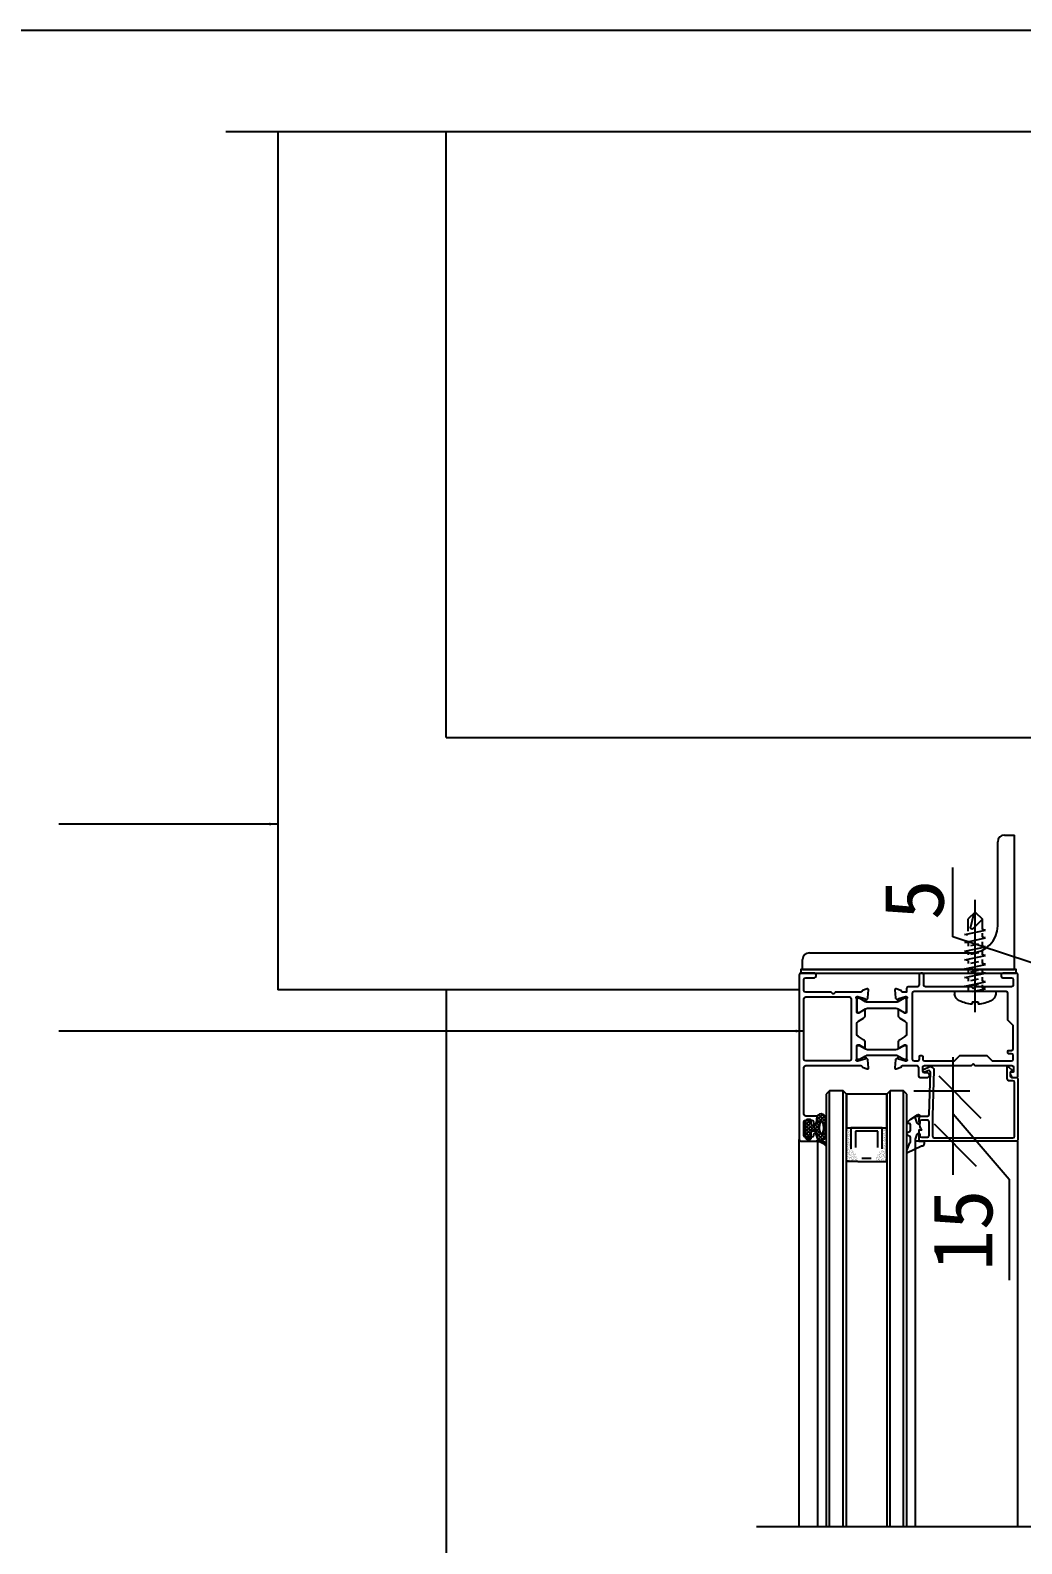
# Model space of a CAD drawing. Header units: metres. Extents: x -1813 to 2885, y 396 to 2003.
# Drawn here: x 2211.9 to 2506.6, y 1553.8 to 2003.4 of the extents above; entities that cross this region are included whole.
import ezdxf

# ---------------------------------------------------------------- set-up
doc = ezdxf.new("R2010")
doc.units = ezdxf.units.M
for name, color, linetype in [('bz', 1, 'Continuous'), ('PJ', 4, 'Continuous'), ('ss', 5, 'Continuous'), ('user', 7, 'Continuous'), ('wz', 2, 'Continuous'), ('xc', 3, 'Continuous'), ('XX', 6, 'Continuous'), ('YY', 4, 'Continuous'), ('ZX', 1, 'Continuous')]:
    doc.layers.add(name, color=color, linetype=linetype)
doc.dimstyles.get("Standard").update_dxf_attribs({"dimtxt": 2.5, "dimasz": 2.5, "dimexe": 1.25, "dimexo": 0.625, "dimtad": 1, "dimcen": 2.5, "dimazin": 3, "dimtfac": 1, "dimtmove": 0, "dimatfit": 3})

# ---------------------------------------------------------------- blocks, each defined once
blk = doc.blocks.new('ZGD5')
at = {"layer": 'PJ'}
for p, q in [((-6.14, -22), (-6.14, -21.24)), ((6.15, -22), (-6.14, -22)), ((-2.14, -23.34), (-2.14, -22.43)), ((-0.92, -18.94), (-0.92, -18.2)), ((-0.92, -18.94), (0.93, -18.94)), ((-0.79, -22), (3.08, -22.82)), ((0.93, -18.94), (0.92, -18.2)), ((6.15, -22), (6.15, -21.23)), ((-2.14, -23.34), (-3.07, -23.54)), ((-3.07, -23.54), (3.08, -24.84)), ((-2.14, -25.95), (-3.06, -26.15)), ((-3.06, -26.15), (3.08, -27.45)), ((-2.14, -25.95), (-2.14, -25.04)), ((-1.26, -23.63), (1.03, -24.12)), ((-1.25, -25.23), (1.03, -25.71)), ((3.08, -22.82), (2.16, -23.02)), ((2.16, -23.02), (2.16, -23.93)), ((3.08, -24.84), (2.16, -25.04)), ((2.16, -25.04), (2.16, -26.25)), ((-2.14, -28.56), (-3.06, -28.76)), ((-3.06, -28.76), (3.08, -30.06)), ((-2.14, -31.17), (-3.06, -31.37)), ((-3.06, -31.37), (3.08, -32.67)), ((-2.14, -28.56), (-2.14, -27.65)), ((-2.14, -31.17), (-2.14, -30.26)), ((-1.25, -27.84), (1.03, -28.32)), ((-1.25, -30.45), (1.04, -30.93)), ((3.08, -27.45), (2.16, -27.65)), ((2.16, -27.65), (2.16, -28.86)), ((3.08, -30.06), (2.16, -30.26)), ((2.16, -30.26), (2.16, -31.47)), ((-2.14, -33.79), (-3.06, -33.98)), ((-3.06, -33.98), (3.08, -35.28)), ((-2.14, -33.79), (-2.14, -32.87)), ((-2.14, -36.4), (-2.14, -35.48)), ((-1.25, -33.06), (1.04, -33.55)), ((-1.25, -35.67), (1.04, -36.16)), ((3.08, -32.67), (2.16, -32.87)), ((2.16, -32.87), (2.16, -34.08)), ((3.08, -35.28), (2.16, -35.48)), ((2.16, -35.48), (2.16, -36.7)), ((-2.15, -38.72), (-3.08, -38.92)), ((-3.08, -38.92), (3.07, -40.22)), ((-2.14, -36.4), (-3.06, -36.59)), ((-3.06, -36.59), (3.08, -37.9)), ((-2.15, -43.45), (-2.15, -39.94)), ((3.07, -40.22), (2.15, -40.42)), ((2.15, -40.42), (2.15, -43.45)), ((3.08, -37.9), (2.16, -38.09)), ((2.16, -38.09), (2.16, -39.31)), ((0, -45.52), (-2.15, -43.45)), ((-0.51, -44.91), (-1.4, -41.1)), ((2.15, -43.45), (-0.66, -40.64)), ((0, -45.52), (2.15, -43.45))]:
    blk.add_line(p, q, dxfattribs=at)
for centre, radius, start, end in [((-3.46, -21.64), 2.71, 116.51, 171.36), ((0.01, -29.04), 10.87, 94.88, 115.48), ((0.01, -29.04), 10.87, 64.56, 85.16), ((3.47, -21.64), 2.71, 8.68, 63.53), ((-0.95, -40.99), 0.46, 50.41, 193.09)]:
    blk.add_arc(centre, radius, start, end, dxfattribs=at)
at = {"layer": 'ZX'}
blk.add_line((0, -15.84), (0.01, -49.22), dxfattribs=at)
blk = doc.blocks.new('_DIMX')
blk.add_lwpolyline([(-16.09, -9.19), (-3.58, 3.31)])

msp = doc.modelspace()

# ---------------------------------------------------------------- hatches: boundary and pattern name
at = {"layer": 'YY'}
h = msp.add_hatch(dxfattribs=at)
h.set_pattern_fill('AR-CONC', scale=10)
h.paths.add_polyline_path([(2585.52, 495.35), (2585.52, 675.35), (2528.1, 675.35), (2528.1, 620.35), (2529.43, 615.02), (2528.1, 613.69), (2519.6, 613.69), (2519.65, 614.13), (2518.76, 615.02), (2520.1, 620.35), (2520.1, 675.35), (2335.52, 675.35), (2335.52, 495.35)])
h.paths.add_polyline_path([(2518.76, 1853.69), (2520.1, 1855.02), (2528.6, 1855.02), (2528.54, 1854.58), (2529.43, 1853.69), (2528.1, 1848.35), (2528.1, 1793.35), (2585.52, 1793.35), (2585.52, 1973.35), (2335.52, 1973.35), (2335.52, 1793.35), (2520.1, 1793.35), (2520.1, 1848.35)])
h = msp.add_hatch(dxfattribs=at)
h.set_pattern_fill('ANSI31', scale=200)
h.paths.add_polyline_path([(2585.52, 495.35), (2585.52, 675.35), (2528.1, 675.35), (2528.1, 620.35), (2529.43, 615.02), (2528.1, 613.69), (2519.6, 613.69), (2519.65, 614.13), (2518.76, 615.02), (2520.1, 620.35), (2520.1, 675.35), (2335.52, 675.35), (2335.52, 495.35)])
h.paths.add_polyline_path([(2518.76, 1853.69), (2520.1, 1855.02), (2528.6, 1855.02), (2528.54, 1854.58), (2529.43, 1853.69), (2528.1, 1848.35), (2528.1, 1793.35), (2585.52, 1793.35), (2585.52, 1973.35), (2335.52, 1973.35), (2335.52, 1793.35), (2520.1, 1793.35), (2520.1, 1848.35)])
h = msp.add_hatch(dxfattribs=at)
h.set_pattern_fill('ANSI33', scale=22.5)
h.paths.add_polyline_path([(2466.51, 1677.35), (2466.51, 1687.35), (2454.51, 1687.35), (2454.51, 1677.35)])

# ---------------------------------------------------------------- linework, layer by layer
for p, q in [((2486.18, 1734.09), (2486.18, 1754.67)), ((2526.22, 1720.88), (2486.18, 1734.09)), ((2455.08, 1677.18), (2455.08, 1677.18)), ((2455.16, 1677.2), (2455.16, 1677.2)), ((2455.27, 1677.3), (2455.27, 1677.3)), ((2455.35, 1677.25), (2455.35, 1677.25)), ((2465.41, 1677.31), (2465.41, 1677.31)), ((2465.61, 1677.32), (2465.61, 1677.32)), ((2466.37, 1677.22), (2466.37, 1677.22)), ((2486.26, 1681.48), (2502.93, 1662.09)), ((2454.55, 1674.53), (2454.55, 1674.53)), ((2454.56, 1675.7), (2454.56, 1675.7)), ((2454.56, 1673.43), (2454.56, 1673.43)), ((2454.58, 1675.6), (2454.58, 1675.6)), ((2454.6, 1676.91), (2454.6, 1676.91)), ((2454.6, 1674.49), (2454.6, 1674.49)), ((2454.61, 1672.69), (2454.61, 1672.69)), ((2454.62, 1676.33), (2454.62, 1676.33)), ((2454.64, 1676.25), (2454.64, 1676.25)), ((2454.64, 1673.38), (2454.64, 1673.38)), ((2454.65, 1675.75), (2454.65, 1675.75)), ((2454.67, 1675.17), (2454.67, 1675.17)), ((2454.67, 1673.92), (2454.67, 1673.92)), ((2454.69, 1675.47), (2454.69, 1675.47)), ((2454.7, 1674.59), (2454.7, 1674.59)), ((2454.71, 1676.82), (2454.71, 1676.82)), ((2454.72, 1674.02), (2454.72, 1674.02)), ((2454.72, 1673.15), (2454.72, 1673.15)), ((2454.75, 1673.44), (2454.75, 1673.44)), ((2454.76, 1673.81), (2454.76, 1673.81)), ((2454.77, 1672.86), (2454.77, 1672.86)), ((2454.82, 1677.04), (2454.82, 1677.04)), ((2454.85, 1674.71), (2454.85, 1674.71)), ((2454.88, 1676.74), (2454.88, 1676.74)), ((2454.89, 1676.48), (2454.89, 1676.48)), ((2454.89, 1674.95), (2454.89, 1674.95)), ((2454.93, 1675.36), (2454.93, 1675.36)), ((2454.93, 1673.73), (2454.93, 1673.73)), ((2454.95, 1674.26), (2454.95, 1674.26)), ((2454.97, 1676.43), (2454.97, 1676.43)), ((2454.99, 1673.14), (2454.99, 1673.14)), ((2455.01, 1675.51), (2455.01, 1675.51)), ((2455.02, 1674.21), (2455.02, 1674.21)), ((2455.03, 1677.06), (2455.03, 1677.06)), ((2455.03, 1676.07), (2455.03, 1676.07)), ((2455.04, 1673.18), (2455.04, 1673.18)), ((2455.06, 1674.73), (2455.06, 1674.73)), ((2455.08, 1673.06), (2455.08, 1673.06)), ((2455.11, 1676.61), (2455.11, 1676.61)), ((2455.13, 1676.03), (2455.13, 1676.03)), ((2455.16, 1675.45), (2455.16, 1675.45)), ((2455.18, 1674.87), (2455.18, 1674.87)), ((2455.19, 1676.3), (2455.19, 1676.3)), ((2455.2, 1675.99), (2455.2, 1675.99)), ((2455.21, 1674.29), (2455.21, 1674.29)), ((2455.21, 1674.2), (2455.21, 1674.2)), ((2455.22, 1673.97), (2455.22, 1673.97)), ((2455.23, 1673.72), (2455.23, 1673.72)), ((2455.25, 1672.98), (2455.25, 1672.98)), ((2455.26, 1673.14), (2455.26, 1673.14)), ((2455.31, 1676.19), (2455.31, 1676.19)), ((2455.33, 1675.09), (2455.33, 1675.09)), ((2455.35, 1677.09), (2455.35, 1677.09)), ((2455.36, 1675.32), (2455.36, 1675.32)), ((2455.37, 1673.97), (2455.37, 1673.97)), ((2455.38, 1674.77), (2455.38, 1674.77)), ((2455.38, 1672.87), (2455.38, 1672.87)), ((2455.4, 1676.32), (2455.4, 1676.32)), ((2455.4, 1675.04), (2455.4, 1675.04)), ((2455.43, 1673.99), (2455.43, 1673.99)), ((2455.46, 1672.82), (2455.46, 1672.82)), ((2455.49, 1676.45), (2455.49, 1676.45)), ((2455.52, 1675.24), (2455.52, 1675.24)), ((2455.53, 1673.44), (2455.53, 1673.44)), ((2455.56, 1675.56), (2455.56, 1675.56)), ((2455.59, 1673.23), (2455.59, 1673.23)), ((2455.65, 1676.92), (2455.65, 1676.92)), ((2455.67, 1676.34), (2455.67, 1676.34)), ((2455.68, 1674.57), (2455.68, 1674.57)), ((2455.7, 1677.02), (2455.7, 1677.02)), ((2455.7, 1675.76), (2455.7, 1675.76)), ((2455.71, 1675.91), (2455.71, 1675.91)), ((2455.72, 1676.35), (2455.72, 1676.35)), ((2455.72, 1675.18), (2455.72, 1675.18)), ((2455.75, 1674.8), (2455.75, 1674.8)), ((2455.75, 1674.6), (2455.75, 1674.6)), ((2455.75, 1674.03), (2455.75, 1674.03)), ((2455.76, 1675.58), (2455.76, 1675.58)), ((2455.77, 1674.03), (2455.77, 1674.03)), ((2455.77, 1673.7), (2455.77, 1673.7)), ((2455.79, 1675.86), (2455.79, 1675.86)), ((2455.79, 1673.25), (2455.79, 1673.25)), ((2455.8, 1673.45), (2455.8, 1673.45)), ((2455.81, 1675.7), (2455.81, 1675.7)), ((2455.82, 1672.87), (2455.82, 1672.87)), ((2455.84, 1673.65), (2455.84, 1673.65)), ((2465.2, 1674.71), (2465.2, 1674.71)), ((2465.21, 1673), (2465.21, 1673)), ((2465.22, 1674.13), (2465.22, 1674.13)), ((2465.25, 1676.52), (2465.25, 1676.52)), ((2465.25, 1673.55), (2465.25, 1673.55)), ((2465.27, 1672.98), (2465.27, 1672.98)), ((2465.28, 1674.19), (2465.28, 1674.19)), ((2465.32, 1675.33), (2465.32, 1675.33)), ((2465.37, 1676.9), (2465.37, 1676.9)), ((2465.39, 1675.8), (2465.39, 1675.8)), ((2465.43, 1674.69), (2465.43, 1674.69)), ((2465.44, 1674.98), (2465.44, 1674.98)), ((2465.44, 1673.59), (2465.44, 1673.59)), ((2465.45, 1676.46), (2465.45, 1676.46)), ((2465.46, 1676.54), (2465.46, 1676.54)), ((2465.46, 1675.75), (2465.46, 1675.75)), ((2465.47, 1672.66), (2465.47, 1672.66)), ((2465.49, 1675.25), (2465.49, 1675.25)), ((2465.49, 1674.21), (2465.49, 1674.21)), ((2465.5, 1673.46), (2465.5, 1673.46)), ((2465.51, 1673.54), (2465.51, 1673.54)), ((2465.62, 1675.78), (2465.62, 1675.78)), ((2465.64, 1676.74), (2465.64, 1676.74)), ((2465.64, 1674.58), (2465.64, 1674.58)), ((2465.65, 1673.45), (2465.65, 1673.45)), ((2465.66, 1676.16), (2465.66, 1676.16)), ((2465.69, 1675.59), (2465.69, 1675.59)), ((2465.71, 1675.01), (2465.71, 1675.01)), ((2465.74, 1674.43), (2465.74, 1674.43)), ((2465.76, 1673.85), (2465.76, 1673.85)), ((2465.77, 1676.63), (2465.77, 1676.63)), ((2465.77, 1675.71), (2465.77, 1675.71)), ((2465.78, 1676.57), (2465.78, 1676.57)), ((2465.79, 1673.27), (2465.79, 1673.27)), ((2465.81, 1675.51), (2465.81, 1675.51)), ((2465.81, 1674.5), (2465.81, 1674.5)), ((2465.81, 1674.24), (2465.81, 1674.24)), ((2465.81, 1672.7), (2465.81, 1672.7)), ((2465.82, 1675.8), (2465.82, 1675.8)), ((2465.82, 1674.41), (2465.82, 1674.41)), ((2465.82, 1672.71), (2465.82, 1672.71)), ((2465.84, 1676.58), (2465.84, 1676.58)), ((2465.85, 1673.47), (2465.85, 1673.47)), ((2465.86, 1673.3), (2465.86, 1673.3)), ((2465.9, 1674.36), (2465.9, 1674.36)), ((2465.92, 1676.84), (2465.92, 1676.84)), ((2465.97, 1673.83), (2465.97, 1673.83)), ((2465.98, 1675.04), (2465.98, 1675.04)), ((2466.01, 1672.71), (2466.01, 1672.71)), ((2466.09, 1676.76), (2466.09, 1676.76)), ((2466.1, 1674.96), (2466.1, 1674.96)), ((2466.12, 1677.02), (2466.12, 1677.02)), ((2466.14, 1673.75), (2466.14, 1673.75)), ((2466.15, 1676.44), (2466.15, 1676.44)), ((2466.15, 1675.83), (2466.15, 1675.83)), ((2466.17, 1675.86), (2466.17, 1675.86)), ((2466.18, 1673.5), (2466.18, 1673.5)), ((2466.19, 1676.34), (2466.19, 1676.34)), ((2466.19, 1675.06), (2466.19, 1675.06)), ((2466.2, 1675.29), (2466.2, 1675.29)), ((2466.21, 1675.24), (2466.21, 1675.24)), ((2466.22, 1674.71), (2466.22, 1674.71)), ((2466.22, 1672.73), (2466.22, 1672.73)), ((2466.24, 1676.09), (2466.24, 1676.09)), ((2466.25, 1674.13), (2466.25, 1674.13)), ((2466.25, 1674.12), (2466.25, 1674.12)), ((2466.26, 1673.02), (2466.26, 1673.02)), ((2466.27, 1673.55), (2466.27, 1673.55)), ((2466.28, 1675.19), (2466.28, 1675.19)), ((2466.29, 1673.08), (2466.29, 1673.08)), ((2466.3, 1672.97), (2466.3, 1672.97)), ((2466.32, 1676.62), (2466.32, 1676.62)), ((2466.33, 1672.97), (2466.33, 1672.97)), ((2466.35, 1674.3), (2466.35, 1674.3)), ((2466.41, 1676), (2466.41, 1676)), ((2466.42, 1674.21), (2466.42, 1674.21)), ((2466.46, 1673), (2466.46, 1673)), ((2454.53, 1668.55), (2454.53, 1668.55)), ((2454.54, 1670.8), (2454.54, 1670.8)), ((2454.57, 1668.47), (2454.57, 1668.47)), ((2454.6, 1672.32), (2454.6, 1672.32)), ((2454.62, 1671.22), (2454.62, 1671.22)), ((2454.65, 1671.48), (2454.65, 1671.48)), ((2454.66, 1670.1), (2454.66, 1670.1)), ((2454.66, 1669.68), (2454.66, 1669.68)), ((2454.67, 1669), (2454.67, 1669)), ((2454.69, 1671.17), (2454.69, 1671.17)), ((2454.7, 1671.59), (2454.7, 1671.59)), ((2454.7, 1668.47), (2454.7, 1668.47)), ((2454.73, 1669.26), (2454.73, 1669.26)), ((2454.75, 1670.82), (2454.75, 1670.82)), ((2454.75, 1668.95), (2454.75, 1668.95)), ((2454.78, 1668.49), (2454.78, 1668.49)), ((2454.8, 1672.28), (2454.8, 1672.28)), ((2454.8, 1670.81), (2454.8, 1670.81)), ((2454.83, 1671.7), (2454.83, 1671.7)), ((2454.85, 1671.13), (2454.85, 1671.13)), ((2454.88, 1672.39), (2454.88, 1672.39)), ((2454.88, 1670.55), (2454.88, 1670.55)), ((2454.9, 1669.97), (2454.9, 1669.97)), ((2454.91, 1670.06), (2454.91, 1670.06)), ((2454.93, 1671.94), (2454.93, 1671.94)), ((2454.93, 1669.39), (2454.93, 1669.39)), ((2454.95, 1668.81), (2454.95, 1668.81)), ((2454.97, 1670.73), (2454.97, 1670.73)), ((2454.98, 1668.93), (2454.98, 1668.93)), ((2454.98, 1668.24), (2454.98, 1668.24)), ((2455, 1672.04), (2455, 1672.04)), ((2455.04, 1670.93), (2455.04, 1670.93)), ((2455.06, 1669.83), (2455.06, 1669.83)), ((2455.07, 1670.85), (2455.07, 1670.85)), ((2455.08, 1671.99), (2455.08, 1671.99)), ((2455.09, 1672.41), (2455.09, 1672.41)), ((2455.1, 1668.71), (2455.1, 1668.71)), ((2455.1, 1668.52), (2455.1, 1668.52)), ((2455.12, 1670.08), (2455.12, 1670.08)), ((2455.13, 1670.06), (2455.13, 1670.06)), ((2455.13, 1669.78), (2455.13, 1669.78)), ((2455.25, 1671.65), (2455.25, 1671.65)), ((2455.26, 1671.19), (2455.26, 1671.19)), ((2455.28, 1672.56), (2455.28, 1672.56)), ((2455.28, 1669.32), (2455.28, 1669.32)), ((2455.29, 1669.98), (2455.29, 1669.98)), ((2455.3, 1668.18), (2455.3, 1668.18)), ((2455.31, 1671.98), (2455.31, 1671.98)), ((2455.33, 1671.4), (2455.33, 1671.4)), ((2455.36, 1670.83), (2455.36, 1670.83)), ((2455.38, 1670.25), (2455.38, 1670.25)), ((2455.4, 1672.31), (2455.4, 1672.31)), ((2455.41, 1672.44), (2455.41, 1672.44)), ((2455.41, 1669.67), (2455.41, 1669.67)), ((2455.42, 1671.75), (2455.42, 1671.75)), ((2455.43, 1669.09), (2455.43, 1669.09)), ((2455.44, 1670.65), (2455.44, 1670.65)), ((2455.44, 1670.11), (2455.44, 1670.11)), ((2455.45, 1669.31), (2455.45, 1669.31)), ((2455.46, 1671.67), (2455.46, 1671.67)), ((2455.46, 1668.51), (2455.46, 1668.51)), ((2455.48, 1669.54), (2455.48, 1669.54)), ((2455.49, 1669.34), (2455.49, 1669.34)), ((2455.49, 1668.44), (2455.49, 1668.44)), ((2455.51, 1670.6), (2455.51, 1670.6)), ((2455.57, 1672.23), (2455.57, 1672.23)), ((2455.57, 1668.39), (2455.57, 1668.39)), ((2455.58, 1670.44), (2455.58, 1670.44)), ((2455.62, 1670.91), (2455.62, 1670.91)), ((2455.62, 1669.23), (2455.62, 1669.23)), ((2455.65, 1668.58), (2455.65, 1668.58)), ((2455.73, 1671.56), (2455.73, 1671.56)), ((2455.77, 1668.55), (2455.77, 1668.55)), ((2455.78, 1671.7), (2455.78, 1671.7)), ((2455.81, 1672.58), (2455.81, 1672.58)), ((2455.81, 1669.37), (2455.81, 1669.37)), ((2455.82, 1671.48), (2455.82, 1671.48)), ((2455.82, 1670.93), (2455.82, 1670.93)), ((2455.85, 1668.6), (2455.85, 1668.6)), ((2455.86, 1670.36), (2455.86, 1670.36)), ((2455.88, 1669.26), (2455.88, 1669.26)), ((2455.9, 1669.69), (2455.9, 1669.69)), ((2455.91, 1668.15), (2455.91, 1668.15)), ((2455.92, 1670.56), (2455.92, 1670.56)), ((2455.94, 1668.47), (2455.94, 1668.47)), ((2455.95, 1669.98), (2455.95, 1669.98)), ((2455.95, 1669.21), (2455.95, 1669.21)), ((2455.97, 1669.4), (2455.97, 1669.4)), ((2455.98, 1670.17), (2455.98, 1670.17)), ((2456, 1668.82), (2456, 1668.82)), ((2456.02, 1668.25), (2456.02, 1668.25)), ((2456.05, 1670.81), (2456.05, 1670.81)), ((2456.18, 1668.63), (2456.18, 1668.63)), ((2456.19, 1670.19), (2456.19, 1670.19)), ((2456.22, 1670.73), (2456.22, 1670.73)), ((2456.22, 1668.94), (2456.22, 1668.94)), ((2456.26, 1670.09), (2456.26, 1670.09)), ((2456.3, 1668.97), (2456.3, 1668.97)), ((2456.33, 1670.04), (2456.33, 1670.04)), ((2456.35, 1669.42), (2456.35, 1669.42)), ((2456.37, 1670.06), (2456.37, 1670.06)), ((2456.46, 1670.28), (2456.46, 1670.28)), ((2456.49, 1669.7), (2456.49, 1669.7)), ((2456.51, 1669.12), (2456.51, 1669.12)), ((2456.52, 1670.22), (2456.52, 1670.22)), ((2456.54, 1669.98), (2456.54, 1669.98)), ((2456.54, 1668.54), (2456.54, 1668.54)), ((2456.55, 1668.18), (2456.55, 1668.18)), ((2456.56, 1669.45), (2456.56, 1669.45)), ((2456.68, 1669.8), (2456.68, 1669.8)), ((2456.69, 1669.31), (2456.69, 1669.31)), ((2456.7, 1668.7), (2456.7, 1668.7)), ((2456.72, 1668.68), (2456.72, 1668.68)), ((2456.77, 1668.65), (2456.77, 1668.65)), ((2456.86, 1669.23), (2456.86, 1669.23)), ((2456.89, 1669.48), (2456.89, 1669.48)), ((2456.93, 1668.71), (2456.93, 1668.71)), ((2457, 1669.4), (2457, 1669.4)), ((2457.02, 1668.82), (2457.02, 1668.82)), ((2457.02, 1668.56), (2457.02, 1668.56)), ((2457.05, 1668.24), (2457.05, 1668.24)), ((2457.08, 1669.53), (2457.08, 1669.53)), ((2457.12, 1668.41), (2457.12, 1668.41)), ((2457.15, 1669.69), (2457.15, 1669.69)), ((2457.15, 1669.48), (2457.15, 1669.48)), ((2457.19, 1668.48), (2457.19, 1668.48)), ((2457.26, 1668.74), (2457.26, 1668.74)), ((2457.47, 1668.94), (2457.47, 1668.94)), ((2457.52, 1668.14), (2457.52, 1668.14)), ((2457.59, 1668.55), (2457.59, 1668.55)), ((2457.79, 1668.19), (2457.79, 1668.19)), ((2463.35, 1668.31), (2463.35, 1668.31)), ((2463.41, 1668.48), (2463.41, 1668.48)), ((2463.55, 1668.58), (2463.55, 1668.58)), ((2463.57, 1668.34), (2463.57, 1668.34)), ((2463.7, 1668.95), (2463.7, 1668.95)), ((2463.72, 1669.38), (2463.72, 1669.38)), ((2463.76, 1668.6), (2463.76, 1668.6)), ((2463.86, 1669.2), (2463.86, 1669.2)), ((2463.89, 1668.62), (2463.89, 1668.62)), ((2463.95, 1669.16), (2463.95, 1669.16)), ((2464.02, 1668.19), (2464.02, 1668.19)), ((2464.09, 1668.63), (2464.09, 1668.63)), ((2464.17, 1669.32), (2464.17, 1669.32)), ((2464.26, 1669.43), (2464.26, 1669.43)), ((2464.33, 1669.99), (2464.33, 1669.99)), ((2464.34, 1669.24), (2464.34, 1669.24)), ((2464.35, 1670.08), (2464.35, 1670.08)), ((2464.35, 1668.89), (2464.35, 1668.89)), ((2464.38, 1669.5), (2464.38, 1669.5)), ((2464.4, 1668.92), (2464.4, 1668.92)), ((2464.42, 1670.22), (2464.42, 1670.22)), ((2464.42, 1668.84), (2464.42, 1668.84)), ((2464.43, 1668.34), (2464.43, 1668.34)), ((2464.47, 1669.45), (2464.47, 1669.45)), ((2464.49, 1668.57), (2464.49, 1668.57)), ((2464.62, 1669.7), (2464.62, 1669.7)), ((2464.63, 1668.69), (2464.63, 1668.69)), ((2464.66, 1668.49), (2464.66, 1668.49)), ((2464.73, 1669.72), (2464.73, 1669.72)), ((2464.77, 1668.6), (2464.77, 1668.6)), ((2464.79, 1669.48), (2464.79, 1669.48)), ((2464.8, 1669.67), (2464.8, 1669.67)), ((2464.84, 1670.35), (2464.84, 1670.35)), ((2464.84, 1668.71), (2464.84, 1668.71)), ((2464.86, 1669.78), (2464.86, 1669.78)), ((2464.89, 1669.2), (2464.89, 1669.2)), ((2464.91, 1668.62), (2464.91, 1668.62)), ((2464.94, 1670.74), (2464.94, 1670.74)), ((2464.94, 1668.95), (2464.94, 1668.95)), ((2464.97, 1670.28), (2464.97, 1670.28)), ((2465.09, 1670.07), (2465.09, 1670.07)), ((2465.11, 1670.54), (2465.11, 1670.54)), ((2465.15, 1669.43), (2465.15, 1669.43)), ((2465.16, 1668.74), (2465.16, 1668.74)), ((2465.17, 1668.33), (2465.17, 1668.33)), ((2465.18, 1670.3), (2465.18, 1670.3)), ((2465.19, 1670.49), (2465.19, 1670.49)), ((2465.22, 1671.2), (2465.22, 1671.2)), ((2465.24, 1668.28), (2465.24, 1668.28)), ((2465.26, 1669.99), (2465.26, 1669.99)), ((2465.27, 1668.2), (2465.27, 1668.2)), ((2465.3, 1672.4), (2465.3, 1672.4)), ((2465.31, 1671.86), (2465.31, 1671.86)), ((2465.32, 1671.82), (2465.32, 1671.82)), ((2465.34, 1669.54), (2465.34, 1669.54)), ((2465.35, 1671.24), (2465.35, 1671.24)), ((2465.37, 1672.33), (2465.37, 1672.33)), ((2465.37, 1670.66), (2465.37, 1670.66)), ((2465.4, 1670.09), (2465.4, 1670.09)), ((2465.41, 1669.32), (2465.41, 1669.32)), ((2465.43, 1669.51), (2465.43, 1669.51)), ((2465.45, 1668.93), (2465.45, 1668.93)), ((2465.48, 1672.47), (2465.48, 1672.47)), ((2465.48, 1668.35), (2465.48, 1668.35)), ((2465.5, 1671.37), (2465.5, 1671.37)), ((2465.5, 1670.33), (2465.5, 1670.33)), ((2465.51, 1671.88), (2465.51, 1671.88)), ((2465.53, 1670.25), (2465.53, 1670.25)), ((2465.54, 1672.25), (2465.54, 1672.25)), ((2465.54, 1670.45), (2465.54, 1670.45)), ((2465.54, 1669.56), (2465.54, 1669.56)), ((2465.55, 1669.15), (2465.55, 1669.15)), ((2465.57, 1671.32), (2465.57, 1671.32)), ((2465.58, 1669.24), (2465.58, 1669.24)), ((2465.62, 1669.1), (2465.62, 1669.1)), ((2465.68, 1671.12), (2465.68, 1671.12)), ((2465.69, 1671.57), (2465.69, 1671.57)), ((2465.71, 1668.79), (2465.71, 1668.79)), ((2465.74, 1668.57), (2465.74, 1668.57)), ((2465.84, 1672.12), (2465.84, 1672.12)), ((2465.84, 1671.92), (2465.84, 1671.92)), ((2465.86, 1671.49), (2465.86, 1671.49)), ((2465.87, 1671.54), (2465.87, 1671.54)), ((2465.87, 1669.7), (2465.87, 1669.7)), ((2465.87, 1669.59), (2465.87, 1669.59)), ((2465.88, 1672.2), (2465.88, 1672.2)), ((2465.88, 1671.14), (2465.88, 1671.14)), ((2465.89, 1670.96), (2465.89, 1670.96)), ((2465.91, 1668.82), (2465.91, 1668.82)), ((2465.91, 1668.49), (2465.91, 1668.49)), ((2465.92, 1671.08), (2465.92, 1671.08)), ((2465.92, 1670.38), (2465.92, 1670.38)), ((2465.93, 1669.98), (2465.93, 1669.98)), ((2465.94, 1669.81), (2465.94, 1669.81)), ((2465.95, 1672.15), (2465.95, 1672.15)), ((2465.97, 1669.23), (2465.97, 1669.23)), ((2465.97, 1668.86), (2465.97, 1668.86)), ((2465.99, 1668.65), (2465.99, 1668.65)), ((2466.01, 1670.82), (2466.01, 1670.82)), ((2466.01, 1669.93), (2466.01, 1669.93)), ((2466.04, 1670.38), (2466.04, 1670.38)), ((2466.14, 1671.96), (2466.14, 1671.96)), ((2466.18, 1670.74), (2466.18, 1670.74)), ((2466.19, 1668.95), (2466.19, 1668.95)), ((2466.21, 1671.17), (2466.21, 1671.17)), ((2466.24, 1668.85), (2466.24, 1668.85)), ((2466.25, 1670.4), (2466.25, 1670.4)), ((2466.3, 1671.91), (2466.3, 1671.91)), ((2466.32, 1672.4), (2466.32, 1672.4)), ((2466.32, 1670.81), (2466.32, 1670.81)), ((2466.34, 1670.07), (2466.34, 1670.07)), ((2466.35, 1671.82), (2466.35, 1671.82)), ((2466.35, 1669.69), (2466.35, 1669.69)), ((2466.37, 1671.24), (2466.37, 1671.24)), ((2466.37, 1668.59), (2466.37, 1668.59)), ((2466.38, 1671.97), (2466.38, 1671.97)), ((2466.39, 1670.76), (2466.39, 1670.76)), ((2466.4, 1670.66), (2466.4, 1670.66)), ((2466.41, 1669.64), (2466.41, 1669.64)), ((2466.42, 1670.08), (2466.42, 1670.08)), ((2466.44, 1668.54), (2466.44, 1668.54)), ((2466.45, 1669.5), (2466.45, 1669.5)), ((2466.47, 1671.2), (2466.47, 1671.2)), ((2466.47, 1668.93), (2466.47, 1668.93)), ((2466.5, 1668.35), (2466.5, 1668.35)), ((2466.51, 1669.99), (2466.51, 1669.99)), ((2454.71, 1667.88), (2454.71, 1667.88)), ((2454.85, 1667.8), (2454.85, 1667.8)), ((2454.94, 1667.73), (2454.94, 1667.73)), ((2455, 1667.66), (2455, 1667.66)), ((2455.02, 1667.72), (2455.02, 1667.72)), ((2455.11, 1667.61), (2455.11, 1667.61)), ((2455.15, 1667.75), (2455.15, 1667.75)), ((2455.18, 1667.56), (2455.18, 1667.56)), ((2455.47, 1667.78), (2455.47, 1667.78)), ((2455.48, 1667.94), (2455.48, 1667.94)), ((2455.51, 1667.36), (2455.51, 1667.36)), ((2455.63, 1667.43), (2455.63, 1667.43)), ((2456.01, 1667.84), (2456.01, 1667.84)), ((2456.05, 1667.67), (2456.05, 1667.67)), ((2456.1, 1667.8), (2456.1, 1667.8)), ((2456.22, 1667.86), (2456.22, 1667.86)), ((2456.26, 1667.72), (2456.26, 1667.72)), ((2456.31, 1667.87), (2456.31, 1667.87)), ((2456.39, 1667.82), (2456.39, 1667.82)), ((2456.55, 1667.89), (2456.55, 1667.89)), ((2456.56, 1667.96), (2456.56, 1667.96)), ((2456.59, 1667.39), (2456.59, 1667.39)), ((2456.73, 1667.58), (2456.73, 1667.58)), ((2456.87, 1667.43), (2456.87, 1667.43)), ((2457.07, 1667.66), (2457.07, 1667.66)), ((2457.09, 1667.94), (2457.09, 1667.94)), ((2457.3, 1667.96), (2457.3, 1667.96)), ((2457.34, 1667.81), (2457.34, 1667.81)), ((2457.51, 1667.72), (2457.51, 1667.72)), ((2457.59, 1668.09), (2457.59, 1668.09)), ((2457.61, 1667.97), (2457.61, 1667.97)), ((2457.62, 1668), (2457.62, 1668)), ((2457.64, 1667.4), (2457.64, 1667.4)), ((2463.18, 1667.51), (2463.18, 1667.51)), ((2463.37, 1667.74), (2463.37, 1667.74)), ((2463.38, 1667.79), (2463.38, 1667.79)), ((2463.57, 1667.81), (2463.57, 1667.81)), ((2463.74, 1667.73), (2463.74, 1667.73)), ((2463.91, 1668.05), (2463.91, 1668.05)), ((2463.92, 1667.84), (2463.92, 1667.84)), ((2463.94, 1667.47), (2463.94, 1667.47)), ((2463.97, 1668.06), (2463.97, 1668.06)), ((2464.04, 1668.01), (2464.04, 1668.01)), ((2464.13, 1667.86), (2464.13, 1667.86)), ((2464.34, 1667.44), (2464.34, 1667.44)), ((2464.39, 1667.77), (2464.39, 1667.77)), ((2464.45, 1667.89), (2464.45, 1667.89)), ((2464.45, 1667.76), (2464.45, 1667.76)), ((2464.78, 1667.5), (2464.78, 1667.5)), ((2464.81, 1667.82), (2464.81, 1667.82)), ((2464.86, 1667.45), (2464.86, 1667.45)), ((2464.94, 1668.04), (2464.94, 1668.04)), ((2464.96, 1667.46), (2464.96, 1667.46)), ((2464.98, 1667.73), (2464.98, 1667.73)), ((2465, 1667.95), (2465, 1667.95)), ((2465.21, 1667.97), (2465.21, 1667.97)), ((2465.5, 1667.77), (2465.5, 1667.77)), ((2465.53, 1668), (2465.53, 1668)), ((2465.59, 1668.04), (2465.59, 1668.04)), ((2465.59, 1667.44), (2465.59, 1667.44)), ((2465.99, 1667.76), (2465.99, 1667.76)), ((2466.02, 1668.07), (2466.02, 1668.07)), ((2466.04, 1667.49), (2466.04, 1667.49)), ((2466.06, 1667.82), (2466.06, 1667.82)), ((2466.06, 1667.71), (2466.06, 1667.71)), ((2466.07, 1668.05), (2466.07, 1668.05)), ((2466.23, 1667.74), (2466.23, 1667.74)), ((2466.28, 1668.07), (2466.28, 1668.07)), ((2466.41, 1667.47), (2466.41, 1667.47)), ((2502.93, 1662.09), (2502.93, 1632.09))]:
    msp.add_line(p, q)
at = {"layer": 'bz'}
for p, q in [((2486.17, 1698.35), (2486.17, 1663.35)), ((2474.51, 1688.35), (2491.17, 1688.35)), ((2485.26, 1673.35), (2481.17, 1673.35))]:
    msp.add_line(p, q, dxfattribs=at)
msp.add_lwpolyline([(877.52, 2003.43), (2884.84, 2003.43), (2881.9, 395.56), (877.52, 395.56)], close=True, dxfattribs=at)
at = {"layer": 'PJ'}
for p, q in [((2466.51, 1687.35), (2454.51, 1687.35)), ((2454.51, 1687.35), (2454.51, 1677.35)), ((2466.51, 1677.35), (2466.51, 1687.35)), ((2442.94, 1679.87), (2442.37, 1679.31)), ((2443.92, 1679.83), (2442.37, 1678.29)), ((2442.37, 1679.32), (2442.37, 1674.37)), ((2445.03, 1676.43), (2442.37, 1679.08)), ((2444.06, 1678.96), (2442.37, 1677.27)), ((2445.33, 1678.19), (2442.37, 1675.23)), ((2444.31, 1678.18), (2442.37, 1676.25)), ((2444.14, 1676.3), (2442.37, 1678.06)), ((2444.07, 1678.4), (2442.66, 1679.81)), ((2443.77, 1679.87), (2442.8, 1679.87)), ((2444.06, 1679.42), (2443.61, 1679.87)), ((2444.06, 1678.47), (2444.06, 1679.61)), ((2444.28, 1678.18), (2445.3, 1678.18)), ((2448.16, 1674.31), (2444.28, 1678.18)), ((2446.55, 1678.39), (2444.59, 1676.43)), ((2446.44, 1677.05), (2445.3, 1678.18)), ((2446.42, 1677.25), (2445.5, 1676.32)), ((2448.09, 1680.94), (2445.59, 1678.44)), ((2446.47, 1678.04), (2445.67, 1678.83)), ((2446.72, 1678.8), (2445.73, 1679.79)), ((2447.51, 1681.38), (2445.74, 1679.61)), ((2448.56, 1677.98), (2445.82, 1680.72)), ((2446.46, 1681.35), (2445.83, 1680.72)), ((2448.49, 1679.07), (2446.3, 1681.26)), ((2448.34, 1680.24), (2447.1, 1681.48)), ((2448.35, 1680.18), (2447.24, 1679.08)), ((2448.47, 1679.29), (2447.65, 1678.47)), ((2448.57, 1677.35), (2447.69, 1676.48)), ((2448.56, 1676.97), (2447.78, 1677.74)), ((2448.55, 1678.35), (2447.79, 1677.6)), ((2454.51, 1667.35), (2454.51, 1677.35)), ((2454.51, 1677.35), (2466.51, 1677.35)), ((2455.85, 1677.35), (2455.85, 1671.1)), ((2465.18, 1677.35), (2455.85, 1677.35)), ((2465.18, 1671.1), (2465.18, 1677.35)), ((2466.51, 1667.35), (2466.51, 1677.35)), ((2444.06, 1675.35), (2442.37, 1677.04)), ((2444.06, 1674.33), (2442.37, 1676.02)), ((2443.34, 1674.04), (2442.37, 1675)), ((2444.06, 1675.9), (2442.41, 1674.25)), ((2442.71, 1674.04), (2443.83, 1674.04)), ((2444.06, 1674.88), (2443.22, 1674.04)), ((2444.06, 1674.3), (2444.06, 1676.12)), ((2444.37, 1676.43), (2445.3, 1676.43)), ((2447.64, 1673.81), (2445.67, 1675.78)), ((2446.56, 1676.36), (2445.71, 1675.51)), ((2446.79, 1673.65), (2445.73, 1674.7)), ((2446.94, 1675.73), (2445.75, 1674.54)), ((2448.52, 1676.28), (2446.13, 1673.9)), ((2448.38, 1675.13), (2446.89, 1673.64)), ((2448.38, 1675.11), (2447.5, 1675.99)), ((2448.49, 1676.01), (2447.75, 1676.76)), ((2463.85, 1676.35), (2457.18, 1676.35)), ((2457.18, 1676.35), (2457.18, 1671.48)), ((2463.85, 1671.48), (2463.85, 1676.35)), ((2459.13, 1668.35), (2461.89, 1668.35)), ((2457.91, 1667.35), (2454.51, 1667.35)), ((2457.91, 1667.35), (2463.11, 1667.35)), ((2463.11, 1667.35), (2466.51, 1667.35))]:
    msp.add_line(p, q, dxfattribs=at)
for points in [[(2469.25, 1712.86, -0.13), (2469.85, 1712.7), (2471.65, 1711.66), (2472.01, 1711.66, 0.41), (2472.41, 1712.06), (2472.41, 1713.76), (2472.41, 1715.46, 0.41), (2472.01, 1715.86), (2471.65, 1715.86), (2469.85, 1714.82, -0.13), (2469.25, 1714.66), (2462.21, 1714.66), (2460.77, 1714.66, -0.13), (2460.17, 1714.82), (2458.37, 1715.86), (2458.01, 1715.86, 0.41), (2457.61, 1715.46), (2457.61, 1713.76), (2457.61, 1712.06, 0.41), (2458.01, 1711.66), (2458.37, 1711.66), (2460.17, 1712.7, -0.13), (2460.77, 1712.86), (2462.21, 1712.86)], [(2469.25, 1700.65, 0.13), (2469.85, 1700.81), (2471.65, 1701.85), (2472.01, 1701.85, -0.41), (2472.41, 1701.45), (2472.41, 1699.75), (2472.41, 1698.05, -0.41), (2472.01, 1697.65), (2471.65, 1697.65), (2469.85, 1698.69, 0.13), (2469.25, 1698.85), (2462.21, 1698.85), (2460.77, 1698.85, 0.13), (2460.17, 1698.69), (2458.37, 1697.65), (2458.01, 1697.65, -0.41), (2457.61, 1698.05), (2457.61, 1699.75), (2457.61, 1701.45, -0.41), (2458.01, 1701.85), (2458.37, 1701.85), (2460.17, 1700.81, 0.13), (2460.77, 1700.65), (2462.21, 1700.65)]]:
    msp.add_lwpolyline(points, format="xyb", close=True, dxfattribs=at)
for centre, radius, start, end in [((2442.95, 1679.32), 0.57, 104.8, 180.12), ((2443.77, 1679.58), 0.3, 353.61, 90), ((2444.36, 1678.47), 0.29, 180.47, 255.74), ((2445.25, 1678.53), 0.35, 261.57, 334.91), ((2441.25, 1679.6), 4.49, 344.22, 7.49), ((2447.02, 1680.15), 1.32, 359.18, 178.56), ((2450.69, 1677.39), 4.27, 170.57, 180), ((2450.69, 1677.39), 4.27, 180, 189.43), ((2448.91, 1677.69), 2.47, 158.15, 170.57), ((2447.8, 1678.14), 1.26, 135.93, 158.15), ((2447.11, 1678.8), 0.31, 90, 135.93), ((2447.11, 1678.8), 0.31, 44.07, 90), ((2446.42, 1678.14), 1.26, 21.85, 44.07), ((2445.31, 1677.69), 2.47, 9.43, 21.85), ((2443.53, 1677.39), 4.27, 360, 9.43), ((2443.53, 1677.39), 4.27, 350.57, 0), ((2433.21, 1677.53), 15.36, 348.8, 9.77), ((2442.73, 1674.39), 0.35, 176.8, 272.78), ((2443.8, 1674.3), 0.26, 263.77, 359.04), ((2444.41, 1676.08), 0.35, 97.01, 186.59), ((2445.23, 1676.06), 0.37, 17.16, 78.7), ((2441.05, 1674.98), 4.68, 357.19, 14.74), ((2447.01, 1674.79), 1.27, 174.68, 217.6), ((2446.95, 1675.06), 1.42, 227.64, 338.9), ((2448.91, 1677.1), 2.47, 189.43, 201.85), ((2447.8, 1676.65), 1.26, 201.85, 224.07), ((2447.11, 1675.99), 0.31, 224.07, 270), ((2447.11, 1675.99), 0.31, 270, 315.93), ((2446.42, 1676.65), 1.26, 315.93, 338.15), ((2445.31, 1677.1), 2.47, 338.15, 350.57)]:
    msp.add_arc(centre, radius, start, end, dxfattribs=at)
at = {"layer": 'ss'}
for q in [(2335.52, 1973.35), (2585.52, 1793.35)]:
    msp.add_line((2335.52, 1793.35), q, dxfattribs=at)
at = {"layer": 'user'}
for p, q in [((2449.51, 1558.8), (2449.51, 1688.35)), ((2453.51, 1558.8), (2453.51, 1688.35)), ((2467.51, 1558.8), (2467.51, 1688.35)), ((2471.51, 1558.8), (2471.51, 1688.35)), ((2440.51, 1558.8), (2440.51, 1673.85)), ((2446.01, 1558.8), (2446.01, 1673.85)), ((2475.01, 1558.8), (2475.01, 1673.85)), ((2505.51, 1558.8), (2505.51, 1673.35))]:
    msp.add_line(p, q, dxfattribs=at)
for centre, radius, start, end in [((2445.01, 1668.46), 4.92, 44.5, 84.09), ((2446.05, 1670.38), 3.05, 36.01, 95.77), ((2446.4, 1670.99), 2.62, 36.1, 100.52)]:
    msp.add_arc(centre, radius, start, end, dxfattribs=at)
at = {"layer": 'xc'}
for p, q in [((2501.51, 1764.35), (2504.51, 1764.35)), ((2504.51, 1724.35), (2504.51, 1764.35)), ((2499.51, 1737.35), (2499.51, 1762.35)), ((2441.51, 1724.35), (2441.51, 1727.35)), ((2443.51, 1729.35), (2491.51, 1729.35)), ((2441.51, 1724.35), (2504.51, 1724.35)), ((2449.51, 1688.35), (2448.51, 1687.35)), ((2453.51, 1688.35), (2449.51, 1688.35)), ((2454.51, 1687.35), (2453.51, 1688.35)), ((2467.51, 1688.35), (2466.51, 1687.35)), ((2471.51, 1688.35), (2467.51, 1688.35)), ((2472.51, 1687.35), (2471.51, 1688.35))]:
    msp.add_line(p, q, dxfattribs=at)
for points in [[(2441.91, 1675.05), (2441.91, 1679.15, -0.41), (2442.41, 1679.65), (2444.21, 1679.65, -0.41), (2444.71, 1679.15), (2444.71, 1678.85, 0.85), (2445.49, 1678.73), (2445.99, 1680.19, 0.51), (2445.51, 1680.85), (2442.41, 1680.85, -0.41), (2441.91, 1681.35), (2441.91, 1695.35, -0.41), (2442.41, 1695.85), (2458.81, 1695.85, -0.36), (2459.11, 1695.61, 0.26), (2459.3, 1695.39), (2460.71, 1694.87, 0.55), (2461.11, 1695.18), (2460.9, 1697.54, 0.18), (2460.82, 1697.73), (2460.45, 1698.09, 0.72), (2460.11, 1697.92, -0.38), (2459.97, 1697.71), (2457.91, 1697.15), (2457.71, 1697.15, -0.84), (2457.61, 1697.74), (2457.61, 1701.75, -0.41), (2457.91, 1702.05), (2458.13, 1702.05, -0.14), (2458.28, 1702.01), (2459.81, 1701.08, 0.59), (2460.11, 1701.25), (2460.11, 1702.68, 0.26), (2459.63, 1703.53), (2458.09, 1704.47, -0.26), (2457.61, 1705.33), (2457.61, 1708.18, -0.26), (2458.09, 1709.04), (2459.63, 1709.98, 0.26), (2460.11, 1710.83), (2460.11, 1712.26, 0.59), (2459.81, 1712.43), (2458.28, 1711.5, -0.14), (2458.13, 1711.45), (2457.91, 1711.45, -0.41), (2457.61, 1711.75), (2457.61, 1715.77, -0.84), (2457.71, 1716.35), (2457.91, 1716.35), (2459.97, 1715.8, -0.38), (2460.11, 1715.58, 0.72), (2460.45, 1715.42), (2460.82, 1715.78, 0.18), (2460.9, 1715.97), (2461.11, 1718.33, 0.55), (2460.71, 1718.64), (2459.3, 1718.12, 0.26), (2459.11, 1717.9, -0.36), (2458.81, 1717.65), (2451.28, 1717.65, 0.2), (2451.14, 1717.6), (2450.75, 1717.21, -0.41), (2450.47, 1717.21), (2450.09, 1717.6, 0.2), (2449.95, 1717.65), (2442.41, 1717.65, -0.41), (2441.91, 1718.15), (2441.91, 1721.45, -0.41), (2442.41, 1721.95), (2445.01, 1721.95, 0.41), (2445.51, 1722.45), (2445.51, 1722.85, 0.41), (2445.01, 1723.35), (2441.01, 1723.35, 0.41), (2440.51, 1722.85), (2440.51, 1673.85, 0.41), (2441.01, 1673.35), (2445.51, 1673.35, 0.51), (2445.99, 1674.01), (2445.49, 1675.48, 0.85), (2444.71, 1675.35), (2444.71, 1675.05, -0.41), (2444.21, 1674.55), (2442.41, 1674.55, -0.41)], [(2503.21, 1693.35, 0.13), (2503.28, 1693.1), (2503.57, 1692.6, 0.27), (2504, 1692.35), (2505.21, 1692.35, 0.41), (2505.51, 1692.65), (2505.51, 1722.85, 0.41), (2505.01, 1723.35), (2501.01, 1723.35, 0.41), (2500.51, 1722.85), (2500.51, 1722.45, 0.41), (2501.01, 1721.95), (2503.61, 1721.95, -0.41), (2504.11, 1721.45), (2504.11, 1719.75, -0.41), (2503.61, 1719.25), (2492.88, 1719.25, 0.2), (2492.74, 1719.2), (2492.35, 1718.81, -0.41), (2492.07, 1718.81), (2491.69, 1719.2, 0.2), (2491.55, 1719.25), (2478.01, 1719.25, -0.41), (2477.51, 1719.75), (2477.51, 1722.85, 0.41), (2477.01, 1723.35), (2476.61, 1723.35, 0.41), (2476.11, 1722.85), (2476.11, 1719.75, -0.41), (2475.61, 1719.25), (2472.91, 1719.25, 0.41), (2472.41, 1718.75), (2472.41, 1717.65), (2471.21, 1717.65, -0.36), (2470.92, 1717.9, 0.26), (2470.73, 1718.12), (2469.31, 1718.64, 0.55), (2468.91, 1718.33), (2469.12, 1715.97, 0.18), (2469.21, 1715.78), (2469.57, 1715.42, 0.72), (2469.91, 1715.58, -0.38), (2470.06, 1715.8), (2472.11, 1716.35), (2472.31, 1716.35, -0.84), (2472.41, 1715.77), (2472.41, 1711.75, -0.41), (2472.11, 1711.45), (2471.9, 1711.45, -0.14), (2471.74, 1711.5), (2470.22, 1712.43, 0.59), (2469.91, 1712.26), (2469.91, 1710.83, 0.26), (2470.39, 1709.98), (2471.93, 1709.04, -0.26), (2472.41, 1708.18), (2472.41, 1705.33, -0.26), (2471.93, 1704.47), (2470.39, 1703.53, 0.26), (2469.91, 1702.68), (2469.91, 1701.25, 0.59), (2470.22, 1701.08), (2471.74, 1702.01, -0.14), (2471.9, 1702.05), (2472.11, 1702.05, -0.41), (2472.41, 1701.75), (2472.41, 1697.74, -0.84), (2472.31, 1697.15), (2472.11, 1697.15), (2470.06, 1697.71, -0.38), (2469.91, 1697.92, 0.72), (2469.57, 1698.09), (2469.21, 1697.73, 0.18), (2469.12, 1697.54), (2468.91, 1695.18, 0.55), (2469.31, 1694.87), (2470.73, 1695.39, 0.26), (2470.92, 1695.61, -0.36), (2471.21, 1695.85), (2475.41, 1695.85, -0.41), (2475.91, 1695.35), (2475.91, 1692.85, 0.41), (2476.41, 1692.35), (2478.71, 1692.35, 0.41), (2479.21, 1692.85), (2479.21, 1693.15, 0.41), (2478.71, 1693.65), (2477.71, 1693.65, -0.41), (2477.21, 1694.15), (2477.21, 1695.35, -0.41), (2477.71, 1695.85), (2491.55, 1695.85, 0.2), (2491.69, 1695.91), (2492.07, 1696.3, -0.41), (2492.35, 1696.3), (2492.74, 1695.91, 0.2), (2492.88, 1695.85), (2503.71, 1695.85, -0.41), (2504.21, 1695.35), (2504.21, 1694.15, -0.41), (2503.91, 1693.85), (2503.51, 1693.85, 0.41), (2503.21, 1693.55)], [(2477.01, 1698.85, -0.41), (2477.21, 1698.65), (2477.21, 1697.75, 0.41), (2477.71, 1697.25), (2486.61, 1697.25), (2488.21, 1698.85), (2496.21, 1698.85), (2497.81, 1697.25), (2503.61, 1697.25, 0.41), (2504.11, 1697.75), (2504.11, 1698.85, 0.41), (2503.61, 1699.35), (2502.71, 1699.35, -0.41), (2502.51, 1699.55), (2502.51, 1700.15, -0.41), (2502.71, 1700.35), (2503.61, 1700.35, 0.41), (2504.11, 1700.85), (2504.11, 1707.55, 0.2), (2503.97, 1707.9), (2502.51, 1709.35), (2502.51, 1717.35, 0.41), (2502.01, 1717.85), (2474.61, 1717.85, 0.41), (2474.11, 1717.35), (2474.11, 1697.75, 0.41), (2474.61, 1697.25), (2475.71, 1697.25, 0.41), (2476.21, 1697.75), (2476.21, 1698.65, -0.41), (2476.41, 1698.85)], [(2455.91, 1697.75, -0.41), (2455.41, 1697.25), (2442.41, 1697.25, -0.41), (2441.91, 1697.75), (2441.91, 1715.75, -0.41), (2442.41, 1716.25), (2455.41, 1716.25, -0.41), (2455.91, 1715.75)], [(2503.51, 1694.05, 0.41), (2503.21, 1693.75), (2503.21, 1692.75, 0.41), (2503.61, 1692.35), (2505.01, 1692.35, -0.41), (2505.51, 1691.85), (2505.51, 1673.85, -0.41), (2505.01, 1673.35), (2475.51, 1673.35, -0.51), (2475.04, 1674.01), (2475.53, 1675.48, -0.85), (2476.31, 1675.35), (2476.31, 1675.05, 0.41), (2476.81, 1674.55), (2478.61, 1674.55, 0.41), (2479.11, 1675.05), (2479.11, 1679.15, 0.41), (2478.61, 1679.65), (2476.81, 1679.65, 0.41), (2476.31, 1679.15), (2476.31, 1678.85, -0.85), (2475.53, 1678.73), (2475.04, 1680.19, -0.51), (2475.51, 1680.85), (2478.63, 1680.85, 0.41), (2479.13, 1681.34), (2479.48, 1693.86, 0.56), (2478.77, 1694.32), (2477.85, 1693.9, -0.34), (2477.32, 1694.02), (2477.32, 1694.02, -0.49), (2477.47, 1694.71), (2479.08, 1695.46, -0.56), (2480.5, 1694.53), (2480.11, 1680.85), (2480.11, 1674.85, 0.41), (2480.61, 1674.35), (2504.01, 1674.35, 0.41), (2504.51, 1674.85), (2504.51, 1690.85, 0.41), (2504.01, 1691.35), (2502.81, 1691.35, -0.41), (2502.31, 1691.85), (2502.31, 1695.35, -0.65), (2502.65, 1695.5), (2503.85, 1694.4, -0.68), (2503.71, 1694.05)]]:
    msp.add_lwpolyline(points, format="xyb", close=True, dxfattribs=at)
for points in [[(2448.51, 1687.35), (2448.51, 1558.8)], [(2454.51, 1558.8), (2454.51, 1687.35)], [(2466.51, 1687.35), (2466.51, 1558.8)], [(2472.51, 1558.8), (2472.51, 1687.35)]]:
    msp.add_lwpolyline(points, dxfattribs=at)
for centre, radius, start, end in [((2501.51, 1762.35), 2, 90, 180), ((2491.51, 1737.35), 8, 270, 0), ((2443.51, 1727.35), 2, 90, 180)]:
    msp.add_arc(centre, radius, start, end, dxfattribs=at)
at = {"layer": 'XX'}
for p, q in [((2270.1, 1973.35), (2768.94, 1973.35)), ((2517.62, 1558.8), (2427.83, 1558.8))]:
    msp.add_line(p, q, dxfattribs=at)
at = {"layer": 'YY'}
for p, q in [((2285.52, 1973.35), (2285.52, 1718.35)), ((2440.51, 1718.35), (2285.52, 1718.35)), ((2335.52, 1718.35), (2335.52, 750.35))]:
    msp.add_line(p, q, dxfattribs=at)
msp.add_lwpolyline([(2441.01, 1723.35), (2505.01, 1723.35), (2505.01, 1724.35), (2441.01, 1724.35)], close=True, dxfattribs=at)
msp.add_lwpolyline([(2472.82, 1679.17), (2473.47, 1679.79, 0.16), (2473.68, 1679.94), (2475.68, 1681.18, -0.24), (2475.88, 1681.27), (2476.04, 1681.27, -0.42), (2476.28, 1681.03, 0.2), (2476.82, 1676.63), (2476.02, 1676.63), (2476.02, 1673.35), (2477.62, 1673.35), (2477.62, 1672.67, -0.4), (2476.87, 1671.87), (2472.5, 1669.83), (2472.5, 1670.63), (2473.38, 1672.91, 0.19), (2473.6, 1673.46), (2473.6, 1674.53, 0.37), (2473.25, 1674.92), (2472.7, 1675.25, -0.37), (2472.5, 1675.48), (2472.5, 1675.71, -0.37), (2472.7, 1675.94), (2473.25, 1676.27, 0.37), (2473.6, 1676.66), (2473.6, 1678.23, 0.41), (2473.2, 1678.63), (2472.9, 1678.63, -0.41), (2472.66, 1678.87), (2472.66, 1678.94, -0.33)], format="xyb", close=True, dxfattribs=at)

# ---------------------------------------------------------------- block references
at = {"rotation": 270}
for p in [(2491.17, 1676.67), (2489.79, 1662.41)]:
    msp.add_blockref('_DIMX', p, dxfattribs=at)
at = {"layer": 'bz', "xscale": -1, "rotation": 180}
msp.add_blockref('ZGD5', (2492.8, 1695.87), dxfattribs=at)

# ---------------------------------------------------------------- texts
for s, p in [('5', (2483.43, 1739.08)), ('15', (2497.91, 1634.85))]:
    msp.add_text(s, height=17.8, rotation=90).set_placement(p)

# ---------------------------------------------------------------- leaders
at = {"layer": 'wz'}
for points in [[(2285.52, 1767.61), (2220.38, 1767.61)], [(2441.91, 1706.11), (2220.38, 1706.11)]]:
    msp.add_leader(points, dimstyle='Standard', dxfattribs=at)

doc.saveas('drawing.dxf')
